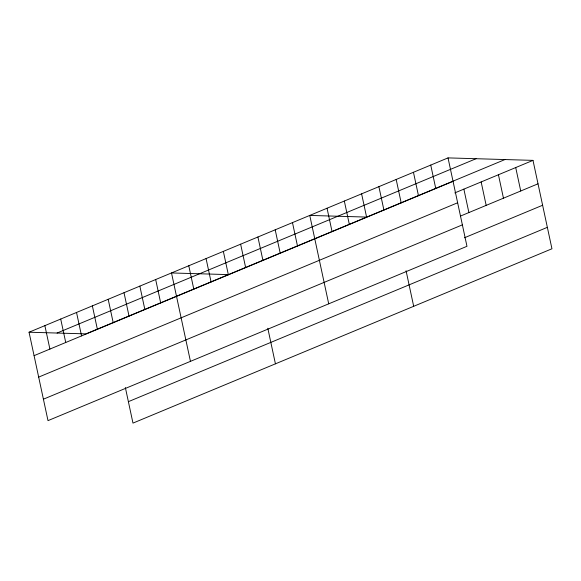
<?xml version="1.0" encoding="UTF-8"?>
<svg xmlns="http://www.w3.org/2000/svg" width="581" height="581" viewBox="0 0 581 581"><rect width="100%" height="100%" fill="white"/><g stroke="black" fill="none" stroke-linecap="round" stroke-linejoin="round"><path stroke-width="0.87" d="M448.024 157.894L466.971 246.3L48.005 420.629L29.05 332.223L448.024 157.894L532.995 160.371L551.95 248.777L132.976 423.106L125.351 387.527M57.091 333.036L476.064 158.715M504.954 159.557L85.981 333.879L29.05 332.223M34.076 355.659L453.049 181.33M454.814 192.899L532.995 160.371M38.673 377.098L457.639 202.769M460.66 215.994L538.021 183.807M43.408 399.191L462.382 224.862M464.437 237.782L542.618 205.246M128.379 401.667L547.353 227.338M366.698 217.083L309.76 215.42L328.715 303.827M228.435 274.61L171.504 272.954L190.452 361.36M515.717 167.56L520.736 190.996M498.433 174.75L503.458 198.194M481.148 181.947L486.174 205.383M463.87 189.137L468.889 212.573M430.739 165.084L435.765 188.52M413.454 172.274L418.48 195.717M396.177 179.464L401.202 202.907M406.061 270.731L413.687 306.303M378.892 186.661L383.918 210.097M361.607 193.851L366.633 217.287M344.33 201.041L349.348 224.477M327.045 208.23L332.071 231.666M292.475 222.61L297.501 246.053M275.198 229.807L280.224 253.243M257.913 236.997L262.939 260.433M267.805 328.258L275.43 363.837M240.628 244.187L245.654 267.623M223.351 251.377L228.369 274.813M206.066 258.567L211.092 282.003M188.781 265.757L193.807 289.2M155.672 279.534L160.697 302.977M139.847 286.121L144.872 309.557M124.014 292.708L129.04 316.144M108.189 299.295L113.215 322.731M92.364 305.882L97.383 329.318M76.532 312.462L81.558 335.905M60.707 319.049L65.733 342.485M44.875 325.636L49.901 349.072"/></g></svg>
